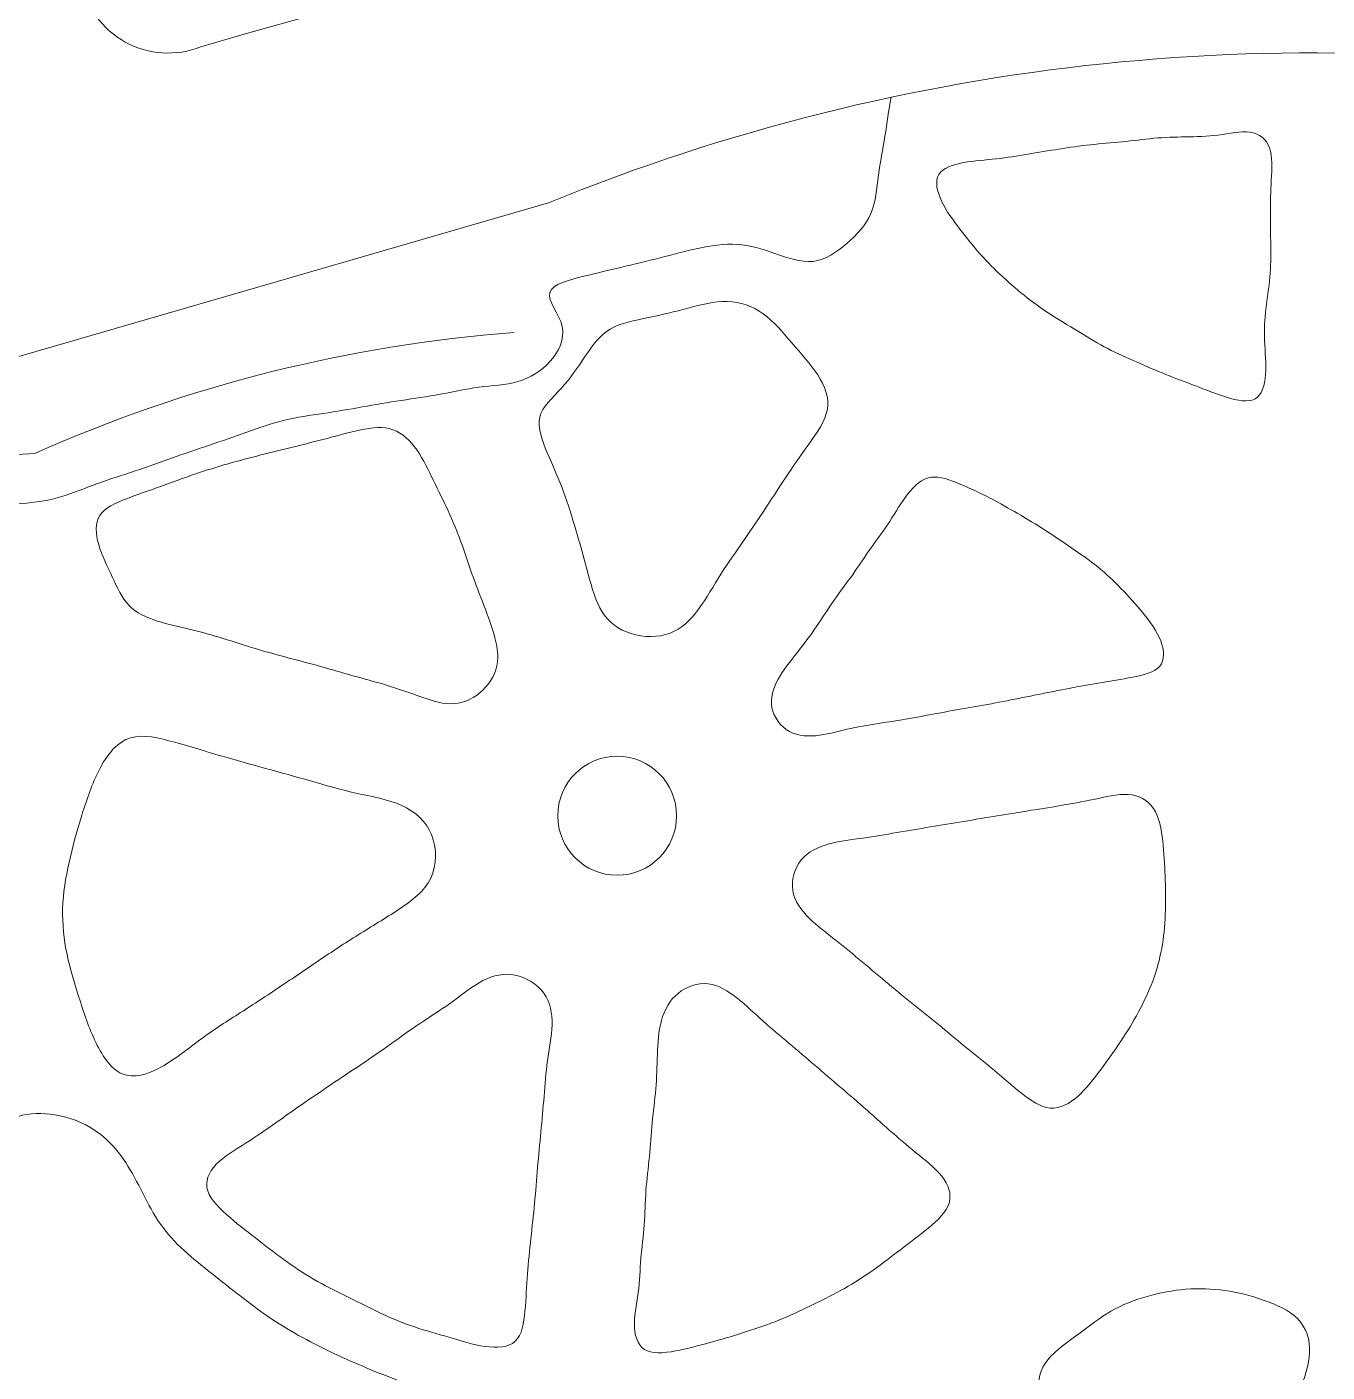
# Model space of a CAD drawing. Header units: inches. Extents: x 36 to 79.2, y 17.3 to 55.9.
# Drawn here: x 50.6 to 58.21, y 24.1 to 31.97 of the extents above; entities that cross this region are included whole.
import ezdxf

# ---------------------------------------------------------------- set-up
doc = ezdxf.new("R2010")
doc.units = ezdxf.units.IN
for name, color, linetype, lineweight in [('01_ORIGINAL_CAD', 7, 'CONTINUOUS', 20), ('10_EXTENSION_MASSES', 7, 'CONTINUOUS', 15), ('11_NODAL_COURTS', 7, 'CONTINUOUS', 15), ('15_NEIGHBOURHOOD_CIRCULATION', 7, 'CONTINUOUS', 13)]:
    doc.layers.add(name, color=color, linetype=linetype, lineweight=lineweight)

msp = doc.modelspace()

# ---------------------------------------------------------------- linework, layer by layer
at = {"layer": '01_ORIGINAL_CAD'}
for points in [[(59.9983, 35.3223), (60.235, 35.0586), (61.8312, 36.8162), (61.9333, 37.4176, -0.214593), (63.5216, 35.6018, 0.212382), (64.1876, 33.5175, -0.642649), (62.1657, 32.1496, 0.132984), (51.6147, 31.858, -0.471407), (50.9129, 32.2446)], [(53.6498, 30.945, -0.14301), (60.2429, 31.6303, -0.286424), (65.3601, 28.4306), (66.4807, 23.8898, -0.272091), (64.8996, 18.9541), (63.6613, 17.5325)], [(53.6498, 30.945), (50.3999, 30.0042), (48.0949, 29.84), (45.4271, 29.473), (42.376, 26.5966), (41.758, 26.5966, -0.10797), (36.2477, 22.9537)]]:
    msp.add_lwpolyline(points, format="xyb", dxfattribs=at)
msp.add_lwpolyline([(46.027, 28.7592), (46.027, 29.2297), (50.6426, 29.4787)], dxfattribs=at)
msp.add_arc((54.0727, 21.7873), 8.4216, 94.2501, 114.03521, dxfattribs=at)
at = {"layer": '10_EXTENSION_MASSES'}
for points, knots in [([(55.9512, 30.9547), (55.9243, 31.0118), (55.9114, 31.0713), (55.9346, 31.1106), (55.9577, 31.1499), (56.0169, 31.1691), (56.0796, 31.1805), (56.1424, 31.192), (56.2086, 31.1957), (56.2717, 31.2026), (56.3347, 31.2095), (56.3946, 31.2195), (56.4551, 31.2296), (56.5157, 31.2398), (56.5768, 31.2501), (56.6381, 31.2598), (56.6993, 31.2696), (56.7606, 31.2787), (56.8224, 31.2852), (56.8841, 31.2917), (56.9463, 31.2956), (57.0082, 31.302), (57.07, 31.3084), (57.1315, 31.3173), (57.1933, 31.3227), (57.2551, 31.3282), (57.3171, 31.3301), (57.3795, 31.3313), (57.4419, 31.3325), (57.5045, 31.333), (57.5698, 31.3414), (57.6351, 31.3498), (57.703, 31.3662), (57.7575, 31.3583), (57.8119, 31.3505), (57.8529, 31.3184), (57.8709, 31.2671), (57.889, 31.2159), (57.8841, 31.1454), (57.8808, 31.0787), (57.8775, 31.012), (57.8758, 30.949), (57.8757, 30.8863), (57.8756, 30.8235), (57.8771, 30.7611), (57.8779, 30.6982), (57.8786, 30.6353), (57.8786, 30.5721), (57.873, 30.5099), (57.8674, 30.4478), (57.8563, 30.3867), (57.8494, 30.3255), (57.8424, 30.2643), (57.8396, 30.203), (57.842, 30.1379), (57.8444, 30.0727), (57.8519, 30.0038), (57.8474, 29.9407), (57.8428, 29.8776), (57.8261, 29.8205), (57.7859, 29.7983), (57.7458, 29.7762), (57.6822, 29.789), (57.6196, 29.8079), (57.557, 29.8268), (57.4955, 29.8517), (57.4364, 29.8744), (57.3773, 29.8972), (57.3206, 29.9179), (57.2638, 29.941), (57.207, 29.964), (57.15, 29.9893), (57.0929, 30.0143), (57.0357, 30.0393), (56.9784, 30.064), (56.9234, 30.0927), (56.8684, 30.1214), (56.8157, 30.1542), (56.7627, 30.1863), (56.7096, 30.2183), (56.6563, 30.2496), (56.6041, 30.2829), (56.552, 30.3162), (56.5011, 30.3514), (56.4519, 30.3896), (56.4028, 30.4278), (56.3554, 30.469), (56.3093, 30.5119), (56.2633, 30.5548), (56.2185, 30.5993), (56.1771, 30.6456), (56.1357, 30.692), (56.0976, 30.7401), (56.0582, 30.7915), (56.0188, 30.8429), (55.978, 30.8976), (55.9512, 30.9547)], [0, 0, 0, 0, 0.03125, 0.03125, 0.03125, 0.0625, 0.0625, 0.0625, 0.09375, 0.09375, 0.09375, 0.125, 0.125, 0.125, 0.15625, 0.15625, 0.15625, 0.1875, 0.1875, 0.1875, 0.21875, 0.21875, 0.21875, 0.25, 0.25, 0.25, 0.28125, 0.28125, 0.28125, 0.3125, 0.3125, 0.3125, 0.34375, 0.34375, 0.34375, 0.375, 0.375, 0.375, 0.40625, 0.40625, 0.40625, 0.4375, 0.4375, 0.4375, 0.46875, 0.46875, 0.46875, 0.5, 0.5, 0.5, 0.53125, 0.53125, 0.53125, 0.5625, 0.5625, 0.5625, 0.59375, 0.59375, 0.59375, 0.625, 0.625, 0.625, 0.65625, 0.65625, 0.65625, 0.6875, 0.6875, 0.6875, 0.71875, 0.71875, 0.71875, 0.75, 0.75, 0.75, 0.78125, 0.78125, 0.78125, 0.8125, 0.8125, 0.8125, 0.84375, 0.84375, 0.84375, 0.875, 0.875, 0.875, 0.90625, 0.90625, 0.90625, 0.9375, 0.9375, 0.9375, 0.96875, 0.96875, 0.96875, 1, 1, 1, 1]), ([(53.5985, 29.6907), (53.6133, 29.7529), (53.6726, 29.8019), (53.7248, 29.8598), (53.777, 29.9177), (53.8222, 29.9846), (53.8654, 30.0478), (53.9085, 30.1109), (53.9497, 30.1704), (54.0116, 30.207), (54.0735, 30.2436), (54.156, 30.2574), (54.235, 30.2737), (54.314, 30.2899), (54.3895, 30.3087), (54.4662, 30.3288), (54.5429, 30.3489), (54.6208, 30.3703), (54.6964, 30.3683), (54.772, 30.3664), (54.8452, 30.3409), (54.9072, 30.2964), (54.9692, 30.2518), (55.0201, 30.1881), (55.0739, 30.126), (55.1277, 30.0638), (55.1844, 30.0032), (55.226, 29.9388), (55.2675, 29.8743), (55.2939, 29.806), (55.2823, 29.7377), (55.2708, 29.6693), (55.2213, 29.6008), (55.1738, 29.5339), (55.1262, 29.4669), (55.0806, 29.4015), (55.0368, 29.3359), (54.9929, 29.2703), (54.9508, 29.2045), (54.9076, 29.1391), (54.8644, 29.0737), (54.82, 29.0086), (54.7753, 28.944), (54.7306, 28.8795), (54.6856, 28.8155), (54.6428, 28.7469), (54.6, 28.6784), (54.5594, 28.6052), (54.5112, 28.5452), (54.463, 28.4852), (54.4072, 28.4383), (54.3354, 28.4187), (54.2635, 28.399), (54.1758, 28.4067), (54.1064, 28.4343), (54.0371, 28.462), (53.9861, 28.5097), (53.9509, 28.575), (53.9157, 28.6404), (53.8961, 28.7233), (53.8751, 28.8025), (53.8541, 28.8817), (53.8316, 28.9571), (53.8096, 29.0319), (53.7875, 29.1067), (53.7659, 29.181), (53.7381, 29.2552), (53.7104, 29.3293), (53.6765, 29.4033), (53.6449, 29.4781), (53.6132, 29.5529), (53.5836, 29.6284), (53.5985, 29.6907)], [0, 0, 0, 0, 0.041667, 0.041667, 0.041667, 0.083333, 0.083333, 0.083333, 0.125, 0.125, 0.125, 0.166667, 0.166667, 0.166667, 0.208333, 0.208333, 0.208333, 0.25, 0.25, 0.25, 0.291667, 0.291667, 0.291667, 0.333333, 0.333333, 0.333333, 0.375, 0.375, 0.375, 0.416667, 0.416667, 0.416667, 0.458333, 0.458333, 0.458333, 0.5, 0.5, 0.5, 0.541667, 0.541667, 0.541667, 0.583333, 0.583333, 0.583333, 0.625, 0.625, 0.625, 0.666667, 0.666667, 0.666667, 0.708333, 0.708333, 0.708333, 0.75, 0.75, 0.75, 0.791667, 0.791667, 0.791667, 0.833333, 0.833333, 0.833333, 0.875, 0.875, 0.875, 0.916667, 0.916667, 0.916667, 0.958333, 0.958333, 0.958333, 1, 1, 1, 1]), ([(51.017, 28.9454), (50.9988, 29.0084), (50.9944, 29.0702), (51.0236, 29.1154), (51.0529, 29.1606), (51.1158, 29.1892), (51.1801, 29.2143), (51.2443, 29.2394), (51.3099, 29.261), (51.3733, 29.2835), (51.4367, 29.3059), (51.498, 29.3292), (51.5604, 29.3509), (51.6228, 29.3727), (51.6862, 29.3928), (51.7501, 29.4115), (51.814, 29.4302), (51.8783, 29.4474), (51.9427, 29.4639), (52.0072, 29.4805), (52.0718, 29.4964), (52.1362, 29.5122), (52.2005, 29.528), (52.2646, 29.5439), (52.3293, 29.5607), (52.394, 29.5776), (52.4593, 29.5956), (52.5257, 29.6108), (52.5922, 29.626), (52.6597, 29.6384), (52.7182, 29.6244), (52.7767, 29.6104), (52.8261, 29.5699), (52.8659, 29.5181), (52.9058, 29.4663), (52.9359, 29.4032), (52.9656, 29.3426), (52.9953, 29.2821), (53.0245, 29.224), (53.0521, 29.1651), (53.0798, 29.1061), (53.1059, 29.0462), (53.1289, 28.9846), (53.1519, 28.9231), (53.1718, 28.8599), (53.1936, 28.798), (53.2154, 28.7361), (53.2391, 28.6754), (53.2629, 28.6135), (53.2868, 28.5516), (53.3109, 28.4884), (53.3294, 28.4249), (53.3479, 28.3613), (53.3608, 28.2974), (53.3479, 28.2365), (53.335, 28.1755), (53.2963, 28.1175), (53.247, 28.0771), (53.1978, 28.0367), (53.138, 28.0138), (53.0758, 28.0143), (53.0137, 28.0148), (52.9492, 28.0387), (52.8854, 28.0614), (52.8217, 28.0842), (52.7587, 28.1058), (52.6955, 28.1249), (52.6323, 28.144), (52.5687, 28.1606), (52.5053, 28.1783), (52.442, 28.196), (52.3787, 28.2148), (52.3153, 28.2326), (52.2519, 28.2504), (52.1884, 28.2671), (52.1249, 28.2839), (52.0613, 28.3008), (51.9978, 28.3178), (51.9346, 28.3369), (51.8714, 28.3559), (51.8085, 28.377), (51.7456, 28.3965), (51.6826, 28.4159), (51.6197, 28.4338), (51.5548, 28.4494), (51.49, 28.4649), (51.4232, 28.478), (51.36, 28.4984), (51.2968, 28.5187), (51.2373, 28.5463), (51.1944, 28.5901), (51.1515, 28.6339), (51.1252, 28.694), (51.0962, 28.7561), (51.0671, 28.8182), (51.0352, 28.8824), (51.017, 28.9454)], [0, 0, 0, 0, 0.03125, 0.03125, 0.03125, 0.0625, 0.0625, 0.0625, 0.09375, 0.09375, 0.09375, 0.125, 0.125, 0.125, 0.15625, 0.15625, 0.15625, 0.1875, 0.1875, 0.1875, 0.21875, 0.21875, 0.21875, 0.25, 0.25, 0.25, 0.28125, 0.28125, 0.28125, 0.3125, 0.3125, 0.3125, 0.34375, 0.34375, 0.34375, 0.375, 0.375, 0.375, 0.40625, 0.40625, 0.40625, 0.4375, 0.4375, 0.4375, 0.46875, 0.46875, 0.46875, 0.5, 0.5, 0.5, 0.53125, 0.53125, 0.53125, 0.5625, 0.5625, 0.5625, 0.59375, 0.59375, 0.59375, 0.625, 0.625, 0.625, 0.65625, 0.65625, 0.65625, 0.6875, 0.6875, 0.6875, 0.71875, 0.71875, 0.71875, 0.75, 0.75, 0.75, 0.78125, 0.78125, 0.78125, 0.8125, 0.8125, 0.8125, 0.84375, 0.84375, 0.84375, 0.875, 0.875, 0.875, 0.90625, 0.90625, 0.90625, 0.9375, 0.9375, 0.9375, 0.96875, 0.96875, 0.96875, 1, 1, 1, 1]), ([(55.0608, 27.8521), (55.0096, 27.8805), (54.9692, 27.9354), (54.9578, 27.9913), (54.9464, 28.0472), (54.964, 28.1041), (54.9939, 28.158), (55.0238, 28.2118), (55.0658, 28.2627), (55.1054, 28.313), (55.145, 28.3634), (55.1821, 28.4131), (55.2174, 28.4646), (55.2526, 28.5161), (55.286, 28.5693), (55.3219, 28.6208), (55.3577, 28.6722), (55.3962, 28.7218), (55.4325, 28.7729), (55.4689, 28.8239), (55.5033, 28.8765), (55.539, 28.9274), (55.5748, 28.9784), (55.612, 29.0278), (55.6472, 29.0815), (55.6823, 29.1353), (55.7154, 29.1934), (55.7539, 29.2424), (55.7925, 29.2914), (55.8365, 29.3314), (55.8885, 29.3395), (55.9406, 29.3476), (56.0007, 29.3239), (56.0601, 29.2987), (56.1196, 29.2734), (56.1784, 29.2466), (56.2346, 29.2177), (56.2908, 29.1888), (56.3444, 29.1578), (56.398, 29.1266), (56.4515, 29.0954), (56.505, 29.0639), (56.5574, 29.0301), (56.6099, 28.9963), (56.6612, 28.9603), (56.713, 28.9247), (56.7648, 28.8892), (56.8171, 28.8542), (56.8658, 28.815), (56.9145, 28.7757), (56.9598, 28.7322), (57.003, 28.6876), (57.0463, 28.643), (57.0877, 28.5973), (57.129, 28.5464), (57.1704, 28.4955), (57.2117, 28.4394), (57.2337, 28.3831), (57.2557, 28.3267), (57.2584, 28.2701), (57.2276, 28.2341), (57.1969, 28.1981), (57.1327, 28.1826), (57.0689, 28.1698), (57.005, 28.157), (56.9416, 28.147), (56.8799, 28.1367), (56.8182, 28.1264), (56.7583, 28.1158), (56.6979, 28.1045), (56.6376, 28.0931), (56.5768, 28.0809), (56.5161, 28.0686), (56.4554, 28.0564), (56.3948, 28.044), (56.334, 28.0322), (56.2733, 28.0204), (56.2124, 28.0091), (56.1515, 27.9983), (56.0906, 27.9875), (56.0297, 27.9773), (55.9688, 27.9661), (55.9079, 27.955), (55.8472, 27.943), (55.7862, 27.9322), (55.7252, 27.9214), (55.6641, 27.9117), (55.6031, 27.9023), (55.5422, 27.8929), (55.4815, 27.8838), (55.4203, 27.8701), (55.3591, 27.8564), (55.2974, 27.8383), (55.2356, 27.8301), (55.1738, 27.8219), (55.1119, 27.8238), (55.0608, 27.8521)], [0, 0, 0, 0, 0.03125, 0.03125, 0.03125, 0.0625, 0.0625, 0.0625, 0.09375, 0.09375, 0.09375, 0.125, 0.125, 0.125, 0.15625, 0.15625, 0.15625, 0.1875, 0.1875, 0.1875, 0.21875, 0.21875, 0.21875, 0.25, 0.25, 0.25, 0.28125, 0.28125, 0.28125, 0.3125, 0.3125, 0.3125, 0.34375, 0.34375, 0.34375, 0.375, 0.375, 0.375, 0.40625, 0.40625, 0.40625, 0.4375, 0.4375, 0.4375, 0.46875, 0.46875, 0.46875, 0.5, 0.5, 0.5, 0.53125, 0.53125, 0.53125, 0.5625, 0.5625, 0.5625, 0.59375, 0.59375, 0.59375, 0.625, 0.625, 0.625, 0.65625, 0.65625, 0.65625, 0.6875, 0.6875, 0.6875, 0.71875, 0.71875, 0.71875, 0.75, 0.75, 0.75, 0.78125, 0.78125, 0.78125, 0.8125, 0.8125, 0.8125, 0.84375, 0.84375, 0.84375, 0.875, 0.875, 0.875, 0.90625, 0.90625, 0.90625, 0.9375, 0.9375, 0.9375, 0.96875, 0.96875, 0.96875, 1, 1, 1, 1]), ([(50.8251, 26.5797), (50.8086, 26.6686), (50.802, 26.7596), (50.8074, 26.8502), (50.8129, 26.9408), (50.8303, 27.031), (50.8512, 27.1192), (50.8721, 27.2074), (50.8964, 27.2937), (50.9247, 27.383), (50.9529, 27.4723), (50.985, 27.5647), (51.0289, 27.6449), (51.0729, 27.7251), (51.1286, 27.793), (51.2032, 27.8153), (51.2778, 27.8375), (51.3712, 27.8141), (51.4622, 27.7888), (51.5533, 27.7635), (51.6419, 27.7362), (51.73, 27.7105), (51.818, 27.6847), (51.9055, 27.6605), (51.9933, 27.6363), (52.0811, 27.6121), (52.1692, 27.588), (52.2567, 27.563), (52.3442, 27.5381), (52.431, 27.5125), (52.5226, 27.4918), (52.6143, 27.4711), (52.7107, 27.4554), (52.7905, 27.4193), (52.8703, 27.3832), (52.9335, 27.3268), (52.9653, 27.2488), (52.9972, 27.1708), (52.9976, 27.0713), (52.9609, 26.9942), (52.9241, 26.917), (52.8502, 26.8622), (52.7728, 26.8108), (52.6955, 26.7595), (52.6147, 26.7115), (52.5363, 26.6625), (52.4578, 26.6134), (52.3816, 26.5633), (52.3055, 26.5121), (52.2295, 26.4609), (52.1537, 26.4087), (52.0773, 26.3577), (52.001, 26.3066), (51.924, 26.2566), (51.8475, 26.2074), (51.7709, 26.1582), (51.6947, 26.1099), (51.6181, 26.0539), (51.5415, 25.998), (51.4646, 25.9344), (51.3845, 25.8899), (51.3045, 25.8455), (51.2214, 25.8201), (51.1537, 25.849), (51.086, 25.8779), (51.0338, 25.961), (50.9931, 26.048), (50.9525, 26.1351), (50.9234, 26.2261), (50.8957, 26.315), (50.868, 26.404), (50.8416, 26.4908), (50.8251, 26.5797)], [0, 0, 0, 0, 0.041667, 0.041667, 0.041667, 0.083333, 0.083333, 0.083333, 0.125, 0.125, 0.125, 0.166667, 0.166667, 0.166667, 0.208333, 0.208333, 0.208333, 0.25, 0.25, 0.25, 0.291667, 0.291667, 0.291667, 0.333333, 0.333333, 0.333333, 0.375, 0.375, 0.375, 0.416667, 0.416667, 0.416667, 0.458333, 0.458333, 0.458333, 0.5, 0.5, 0.5, 0.541667, 0.541667, 0.541667, 0.583333, 0.583333, 0.583333, 0.625, 0.625, 0.625, 0.666667, 0.666667, 0.666667, 0.708333, 0.708333, 0.708333, 0.75, 0.75, 0.75, 0.791667, 0.791667, 0.791667, 0.833333, 0.833333, 0.833333, 0.875, 0.875, 0.875, 0.916667, 0.916667, 0.916667, 0.958333, 0.958333, 0.958333, 1, 1, 1, 1]), ([(55.0796, 26.9216), (55.0701, 26.9828), (55.0902, 27.0524), (55.1299, 27.101), (55.1697, 27.1496), (55.2291, 27.1773), (55.2929, 27.1947), (55.3567, 27.2122), (55.4249, 27.2194), (55.4915, 27.2288), (55.5581, 27.2381), (55.623, 27.2495), (55.6881, 27.2607), (55.7533, 27.2719), (55.8186, 27.2827), (55.8841, 27.2936), (55.9495, 27.3044), (56.015, 27.3151), (56.0805, 27.3259), (56.1459, 27.3368), (56.2113, 27.3476), (56.2768, 27.3585), (56.3423, 27.3694), (56.4079, 27.3804), (56.4732, 27.3908), (56.5386, 27.4012), (56.6037, 27.4111), (56.6688, 27.4223), (56.7339, 27.4335), (56.7989, 27.4459), (56.8671, 27.4602), (56.9352, 27.4746), (57.0064, 27.4908), (57.066, 27.4811), (57.1257, 27.4714), (57.1737, 27.4357), (57.2026, 27.3815), (57.2315, 27.3274), (57.2413, 27.2548), (57.2481, 27.1854), (57.2548, 27.1159), (57.2586, 27.0496), (57.2606, 26.9827), (57.2627, 26.9158), (57.2631, 26.8483), (57.2602, 26.7813), (57.2572, 26.7143), (57.251, 26.6477), (57.2393, 26.5826), (57.2275, 26.5174), (57.2103, 26.4538), (57.1871, 26.3919), (57.164, 26.3299), (57.135, 26.2698), (57.1033, 26.2112), (57.0717, 26.1527), (57.0374, 26.0957), (57.001, 26.0407), (56.9645, 25.9856), (56.9259, 25.9324), (56.8846, 25.8769), (56.8434, 25.8213), (56.7996, 25.7634), (56.7497, 25.7191), (56.6999, 25.6748), (56.6441, 25.6441), (56.5873, 25.6486), (56.5305, 25.6532), (56.4727, 25.693), (56.4184, 25.736), (56.364, 25.7789), (56.313, 25.8249), (56.2615, 25.8682), (56.2099, 25.9114), (56.1578, 25.9518), (56.1063, 25.9937), (56.0547, 26.0355), (56.0037, 26.0789), (55.952, 26.1213), (55.9004, 26.1636), (55.848, 26.2051), (55.7961, 26.247), (55.7442, 26.2889), (55.6926, 26.3313), (55.6413, 26.374), (55.59, 26.4167), (55.5389, 26.4598), (55.488, 26.5025), (55.4372, 26.5453), (55.3865, 26.5879), (55.3331, 26.6298), (55.2797, 26.6718), (55.2236, 26.7131), (55.176, 26.7603), (55.1283, 26.8074), (55.0892, 26.8604), (55.0796, 26.9216)], [0, 0, 0, 0, 0.03125, 0.03125, 0.03125, 0.0625, 0.0625, 0.0625, 0.09375, 0.09375, 0.09375, 0.125, 0.125, 0.125, 0.15625, 0.15625, 0.15625, 0.1875, 0.1875, 0.1875, 0.21875, 0.21875, 0.21875, 0.25, 0.25, 0.25, 0.28125, 0.28125, 0.28125, 0.3125, 0.3125, 0.3125, 0.34375, 0.34375, 0.34375, 0.375, 0.375, 0.375, 0.40625, 0.40625, 0.40625, 0.4375, 0.4375, 0.4375, 0.46875, 0.46875, 0.46875, 0.5, 0.5, 0.5, 0.53125, 0.53125, 0.53125, 0.5625, 0.5625, 0.5625, 0.59375, 0.59375, 0.59375, 0.625, 0.625, 0.625, 0.65625, 0.65625, 0.65625, 0.6875, 0.6875, 0.6875, 0.71875, 0.71875, 0.71875, 0.75, 0.75, 0.75, 0.78125, 0.78125, 0.78125, 0.8125, 0.8125, 0.8125, 0.84375, 0.84375, 0.84375, 0.875, 0.875, 0.875, 0.90625, 0.90625, 0.90625, 0.9375, 0.9375, 0.9375, 0.96875, 0.96875, 0.96875, 1, 1, 1, 1]), ([(51.655, 25.1641), (51.6377, 25.2182), (51.66, 25.2727), (51.7051, 25.3196), (51.7503, 25.3664), (51.8181, 25.4056), (51.8803, 25.445), (51.9424, 25.4843), (51.9989, 25.5238), (52.0555, 25.5636), (52.112, 25.6033), (52.1686, 25.6433), (52.226, 25.6831), (52.2835, 25.7229), (52.3418, 25.7626), (52.4001, 25.8017), (52.4585, 25.8407), (52.5167, 25.8791), (52.5744, 25.9182), (52.632, 25.9573), (52.6889, 25.9972), (52.7458, 26.0374), (52.8027, 26.0777), (52.8595, 26.1182), (52.9173, 26.1569), (52.9751, 26.1956), (53.0339, 26.2325), (53.0917, 26.2745), (53.1495, 26.3165), (53.2063, 26.3636), (53.2665, 26.3944), (53.3267, 26.4252), (53.3903, 26.4397), (53.4547, 26.4268), (53.519, 26.4138), (53.5841, 26.3734), (53.6225, 26.3208), (53.6609, 26.2683), (53.6725, 26.2035), (53.6708, 26.1354), (53.669, 26.0673), (53.6539, 25.9959), (53.6439, 25.9255), (53.634, 25.8552), (53.6292, 25.7861), (53.6238, 25.7168), (53.6183, 25.6475), (53.6121, 25.5782), (53.6055, 25.5088), (53.599, 25.4395), (53.5921, 25.3703), (53.586, 25.3008), (53.58, 25.2314), (53.5747, 25.1618), (53.5683, 25.0925), (53.5619, 25.0231), (53.5544, 24.954), (53.547, 24.8854), (53.5395, 24.8168), (53.532, 24.7486), (53.5268, 24.678), (53.5216, 24.6073), (53.5187, 24.5341), (53.5121, 24.4626), (53.5055, 24.391), (53.4953, 24.3211), (53.4558, 24.2844), (53.4163, 24.2477), (53.3475, 24.2444), (53.2775, 24.2542), (53.2074, 24.2641), (53.1361, 24.2873), (53.0673, 24.3077), (52.9985, 24.3282), (52.9323, 24.346), (52.8671, 24.368), (52.8018, 24.39), (52.7376, 24.4163), (52.6743, 24.4457), (52.611, 24.4751), (52.5487, 24.5076), (52.4858, 24.5389), (52.4228, 24.5702), (52.3592, 24.6002), (52.298, 24.6344), (52.2368, 24.6686), (52.1781, 24.7069), (52.1214, 24.7473), (52.0648, 24.7877), (52.0103, 24.8301), (51.9548, 24.873), (51.8993, 24.9159), (51.8427, 24.9593), (51.786, 25.0078), (51.7292, 25.0563), (51.6722, 25.11), (51.655, 25.1641)], [0, 0, 0, 0, 0.03125, 0.03125, 0.03125, 0.0625, 0.0625, 0.0625, 0.09375, 0.09375, 0.09375, 0.125, 0.125, 0.125, 0.15625, 0.15625, 0.15625, 0.1875, 0.1875, 0.1875, 0.21875, 0.21875, 0.21875, 0.25, 0.25, 0.25, 0.28125, 0.28125, 0.28125, 0.3125, 0.3125, 0.3125, 0.34375, 0.34375, 0.34375, 0.375, 0.375, 0.375, 0.40625, 0.40625, 0.40625, 0.4375, 0.4375, 0.4375, 0.46875, 0.46875, 0.46875, 0.5, 0.5, 0.5, 0.53125, 0.53125, 0.53125, 0.5625, 0.5625, 0.5625, 0.59375, 0.59375, 0.59375, 0.625, 0.625, 0.625, 0.65625, 0.65625, 0.65625, 0.6875, 0.6875, 0.6875, 0.71875, 0.71875, 0.71875, 0.75, 0.75, 0.75, 0.78125, 0.78125, 0.78125, 0.8125, 0.8125, 0.8125, 0.84375, 0.84375, 0.84375, 0.875, 0.875, 0.875, 0.90625, 0.90625, 0.90625, 0.9375, 0.9375, 0.9375, 0.96875, 0.96875, 0.96875, 1, 1, 1, 1]), ([(54.2288, 24.2277), (54.1806, 24.2481), (54.157, 24.3002), (54.1533, 24.3627), (54.1496, 24.4252), (54.1659, 24.498), (54.1748, 24.5674), (54.1838, 24.6368), (54.1854, 24.7028), (54.1908, 24.7685), (54.1961, 24.8342), (54.2052, 24.8996), (54.2101, 24.966), (54.215, 25.0323), (54.2157, 25.0997), (54.2206, 25.1661), (54.2254, 25.2326), (54.2342, 25.2981), (54.2405, 25.3642), (54.2467, 25.4304), (54.2503, 25.4971), (54.2568, 25.5631), (54.2632, 25.6292), (54.2726, 25.6947), (54.2781, 25.7608), (54.2835, 25.8269), (54.285, 25.8937), (54.2874, 25.9614), (54.2898, 26.0291), (54.2932, 26.0977), (54.3106, 26.1605), (54.3279, 26.2233), (54.3593, 26.2802), (54.4083, 26.3199), (54.4574, 26.3596), (54.5241, 26.3822), (54.5852, 26.3757), (54.6462, 26.3691), (54.7016, 26.3336), (54.7541, 26.2919), (54.8066, 26.2502), (54.8561, 26.2024), (54.9064, 26.1573), (54.9566, 26.1123), (55.0076, 26.0699), (55.0585, 26.0271), (55.1094, 25.9843), (55.1602, 25.9411), (55.2109, 25.8976), (55.2615, 25.8541), (55.312, 25.8104), (55.3628, 25.767), (55.4136, 25.7235), (55.4647, 25.6804), (55.5148, 25.6363), (55.5648, 25.5923), (55.6137, 25.5473), (55.6637, 25.5036), (55.7136, 25.46), (55.7645, 25.4177), (55.819, 25.3731), (55.8735, 25.3285), (55.9315, 25.2815), (55.9659, 25.2307), (56.0003, 25.1799), (56.011, 25.1252), (55.9878, 25.0738), (55.9647, 25.0224), (55.9077, 24.9744), (55.8524, 24.9301), (55.797, 24.8858), (55.7431, 24.8454), (55.6902, 24.805), (55.6372, 24.7646), (55.5851, 24.7242), (55.5304, 24.6865), (55.4757, 24.6488), (55.4185, 24.6139), (55.3598, 24.5815), (55.301, 24.5491), (55.2408, 24.5193), (55.1805, 24.4903), (55.1202, 24.4612), (55.0599, 24.4328), (54.998, 24.4078), (54.9361, 24.3827), (54.8728, 24.361), (54.8095, 24.3407), (54.7462, 24.3204), (54.6829, 24.3015), (54.6185, 24.2833), (54.5541, 24.2651), (54.4885, 24.2476), (54.4193, 24.2332), (54.3501, 24.2187), (54.2771, 24.2074), (54.2288, 24.2277)], [0, 0, 0, 0, 0.03125, 0.03125, 0.03125, 0.0625, 0.0625, 0.0625, 0.09375, 0.09375, 0.09375, 0.125, 0.125, 0.125, 0.15625, 0.15625, 0.15625, 0.1875, 0.1875, 0.1875, 0.21875, 0.21875, 0.21875, 0.25, 0.25, 0.25, 0.28125, 0.28125, 0.28125, 0.3125, 0.3125, 0.3125, 0.34375, 0.34375, 0.34375, 0.375, 0.375, 0.375, 0.40625, 0.40625, 0.40625, 0.4375, 0.4375, 0.4375, 0.46875, 0.46875, 0.46875, 0.5, 0.5, 0.5, 0.53125, 0.53125, 0.53125, 0.5625, 0.5625, 0.5625, 0.59375, 0.59375, 0.59375, 0.625, 0.625, 0.625, 0.65625, 0.65625, 0.65625, 0.6875, 0.6875, 0.6875, 0.71875, 0.71875, 0.71875, 0.75, 0.75, 0.75, 0.78125, 0.78125, 0.78125, 0.8125, 0.8125, 0.8125, 0.84375, 0.84375, 0.84375, 0.875, 0.875, 0.875, 0.90625, 0.90625, 0.90625, 0.9375, 0.9375, 0.9375, 0.96875, 0.96875, 0.96875, 1, 1, 1, 1]), ([(56.532, 23.9969), (56.5063, 24.0545), (56.527, 24.119), (56.5728, 24.1756), (56.6187, 24.2322), (56.6898, 24.2809), (56.7542, 24.3285), (56.8187, 24.3761), (56.8765, 24.4226), (56.9419, 24.4601), (57.0073, 24.4976), (57.0803, 24.526), (57.1545, 24.5472), (57.2287, 24.5684), (57.3041, 24.5825), (57.3804, 24.5884), (57.4568, 24.5943), (57.5341, 24.5921), (57.6096, 24.5814), (57.6852, 24.5707), (57.7589, 24.5516), (57.8342, 24.5255), (57.9095, 24.4994), (57.9863, 24.4663), (58.036, 24.4147), (58.0857, 24.3631), (58.1083, 24.293), (58.1053, 24.2194), (58.1022, 24.1458), (58.0736, 24.0687), (58.0507, 23.9944), (58.0277, 23.92), (58.0104, 23.8483), (58.0002, 23.773), (57.99, 23.6977), (57.9869, 23.6187), (57.9827, 23.5387), (57.9784, 23.4587), (57.9731, 23.3778), (57.9315, 23.3409), (57.89, 23.3041), (57.8123, 23.3115), (57.7351, 23.3306), (57.658, 23.3498), (57.5814, 23.3808), (57.5085, 23.4092), (57.4356, 23.4376), (57.3663, 23.4633), (57.2971, 23.4946), (57.2279, 23.5258), (57.1589, 23.5626), (57.0914, 23.5995), (57.024, 23.6364), (56.9583, 23.6735), (56.8936, 23.7132), (56.8289, 23.753), (56.7654, 23.7955), (56.6975, 23.8421), (56.6297, 23.8886), (56.5577, 23.9393), (56.532, 23.9969)], [0, 0, 0, 0, 0.05, 0.05, 0.05, 0.1, 0.1, 0.1, 0.15, 0.15, 0.15, 0.2, 0.2, 0.2, 0.25, 0.25, 0.25, 0.3, 0.3, 0.3, 0.35, 0.35, 0.35, 0.4, 0.4, 0.4, 0.45, 0.45, 0.45, 0.5, 0.5, 0.5, 0.55, 0.55, 0.55, 0.6, 0.6, 0.6, 0.65, 0.65, 0.65, 0.7, 0.7, 0.7, 0.75, 0.75, 0.75, 0.8, 0.8, 0.8, 0.85, 0.85, 0.85, 0.9, 0.9, 0.9, 0.95, 0.95, 0.95, 1, 1, 1, 1])]:
    msp.add_open_spline(points, degree=3, knots=knots, dxfattribs=at)
at = {"layer": '11_NODAL_COURTS'}
msp.add_circle((54.0518, 27.3591), 0.3479, dxfattribs=at)
at = {"layer": '15_NEIGHBOURHOOD_CIRCULATION'}
for points, knots in [([(41.4512, 26.29), (41.5252, 26.2704), (41.602, 26.2575), (41.6766, 26.239), (41.7512, 26.2205), (41.8236, 26.1963), (41.8945, 26.1658), (41.9654, 26.1352), (42.0348, 26.0983), (42.1089, 26.0802), (42.183, 26.0621), (42.2619, 26.063), (42.3329, 26.0868), (42.4039, 26.1106), (42.467, 26.1575), (42.5268, 26.2067), (42.5866, 26.256), (42.6431, 26.3078), (42.7135, 26.3462), (42.7839, 26.3846), (42.8681, 26.4096), (42.8942, 26.3676), (42.9202, 26.3256), (42.8881, 26.2166), (42.8993, 26.137), (42.9105, 26.0574), (42.9651, 26.0072), (43.0297, 25.966), (43.0944, 25.9247), (43.1691, 25.8924), (43.2202, 25.8388), (43.2712, 25.7852), (43.2986, 25.7103), (43.337, 25.6425), (43.3754, 25.5747), (43.4249, 25.5142), (43.4802, 25.4617), (43.5355, 25.4092), (43.5966, 25.3648), (43.664, 25.3286), (43.7313, 25.2924), (43.8049, 25.2643), (43.8755, 25.2334), (43.9461, 25.2024), (44.0138, 25.1687), (44.0891, 25.155), (44.1645, 25.1413), (44.2476, 25.1476), (44.3142, 25.1816), (44.3808, 25.2156), (44.431, 25.2772), (44.4535, 25.3506), (44.4761, 25.4239), (44.471, 25.5091), (44.4332, 25.5692), (44.3954, 25.6292), (44.325, 25.664), (44.2519, 25.6928), (44.1789, 25.7215), (44.1032, 25.7442), (44.0356, 25.7788), (43.9681, 25.8135), (43.9086, 25.8601), (43.8613, 25.918), (43.8139, 25.9759), (43.7786, 26.045), (43.7327, 26.1117), (43.6867, 26.1784), (43.63, 26.2427), (43.6466, 26.2961), (43.6631, 26.3495), (43.7528, 26.3921), (43.8184, 26.4457), (43.884, 26.4992), (43.9254, 26.5636), (43.9809, 26.6093), (44.0364, 26.6549), (44.1059, 26.6818), (44.1771, 26.6713), (44.2482, 26.6607), (44.3209, 26.6127), (44.3939, 26.582), (44.4669, 26.5513), (44.5402, 26.5379), (44.6124, 26.5142), (44.6845, 26.4906), (44.7556, 26.4566), (44.829, 26.4313), (44.9024, 26.4059), (44.978, 26.3893), (45.0538, 26.3888), (45.1296, 26.3882), (45.2055, 26.4039), (45.2763, 26.4326), (45.3471, 26.4612), (45.4129, 26.5029), (45.4815, 26.5384), (45.55, 26.5738), (45.6214, 26.6031), (45.6907, 26.6364), (45.7599, 26.6697), (45.8271, 26.7071), (45.8902, 26.7508), (45.9533, 26.7945), (46.0123, 26.8444), (46.0718, 26.8933), (46.1314, 26.9422), (46.1915, 26.99), (46.2533, 27.0361), (46.3151, 27.0822), (46.3785, 27.1265), (46.4337, 27.1792), (46.4889, 27.232), (46.536, 27.293), (46.5676, 27.3628), (46.5993, 27.4325), (46.6156, 27.511), (46.606, 27.5843), (46.5964, 27.6576), (46.5609, 27.7258), (46.5102, 27.7847), (46.4595, 27.8435), (46.3936, 27.893), (46.3424, 27.9477), (46.2912, 28.0025), (46.2546, 28.0625), (46.1947, 28.1184), (46.1349, 28.1742), (46.0517, 28.2259), (46.0244, 28.2821), (45.9971, 28.3384), (46.0255, 28.3992), (46.0839, 28.4485), (46.1423, 28.4978), (46.2306, 28.5357), (46.2659, 28.6017), (46.3013, 28.6677), (46.2837, 28.7619), (46.2948, 28.8327), (46.306, 28.9035), (46.3459, 28.951), (46.4122, 28.9673), (46.4786, 28.9837), (46.5713, 28.9689), (46.6522, 28.9684), (46.733, 28.968), (46.8018, 28.9818), (46.8768, 28.9882), (46.9517, 28.9947), (47.0328, 28.9938), (47.1107, 28.9968), (47.1885, 28.9999), (47.2631, 29.0068), (47.3394, 29.0116), (47.4158, 29.0164), (47.4938, 29.0192), (47.571, 29.0231), (47.6481, 29.0269), (47.7243, 29.0319), (47.801, 29.0363), (47.8777, 29.0407), (47.9549, 29.0445), (48.0318, 29.0486), (48.1088, 29.0527), (48.1855, 29.0571), (48.2623, 29.0613), (48.3391, 29.0656), (48.416, 29.0697), (48.4929, 29.0739), (48.5698, 29.078), (48.6466, 29.0823), (48.7234, 29.0865), (48.8003, 29.0907), (48.8771, 29.095), (48.954, 29.0991), (49.0309, 29.1033), (49.1077, 29.1074), (49.1846, 29.1117), (49.2614, 29.1159), (49.3383, 29.1203), (49.4151, 29.1244), (49.492, 29.1285), (49.5689, 29.1324), (49.6457, 29.1368), (49.7226, 29.1411), (49.7993, 29.1459), (49.8762, 29.1499), (49.9531, 29.1538), (50.0302, 29.1569), (50.1069, 29.1616), (50.1837, 29.1663), (50.2601, 29.1726), (50.3372, 29.1758), (50.4142, 29.1791), (50.4919, 29.1793), (50.5684, 29.1854), (50.6448, 29.1914), (50.7202, 29.2034), (50.7937, 29.2247), (50.8672, 29.246), (50.9389, 29.2768), (51.0113, 29.3033), (51.0838, 29.3298), (51.1571, 29.352), (51.23, 29.3764), (51.3029, 29.4008), (51.3754, 29.4274), (51.4481, 29.4529), (51.5208, 29.4783), (51.5937, 29.5028), (51.6665, 29.5275), (51.7394, 29.5523), (51.8121, 29.5775), (51.8847, 29.6033), (51.9573, 29.629), (52.0298, 29.6554), (52.1043, 29.6735), (52.1788, 29.6916), (52.2554, 29.7014), (52.3317, 29.7129), (52.4079, 29.7244), (52.4838, 29.7375), (52.5595, 29.7508), (52.6352, 29.764), (52.7108, 29.7774), (52.787, 29.7892), (52.8632, 29.801), (52.9401, 29.8113), (53.0155, 29.8252), (53.091, 29.839), (53.165, 29.8565), (53.242, 29.8664), (53.319, 29.8763), (53.3991, 29.8787), (53.4713, 29.8996), (53.5434, 29.9205), (53.6076, 29.9598), (53.6584, 30.0168), (53.7091, 30.0737), (53.7464, 30.1483), (53.7298, 30.2226), (53.7131, 30.297), (53.6425, 30.3711), (53.6577, 30.4207), (53.6729, 30.4702), (53.7739, 30.4952), (53.8561, 30.5153), (53.9382, 30.5354), (54.0016, 30.5505), (54.074, 30.5677), (54.1463, 30.5849), (54.2277, 30.6042), (54.3032, 30.6235), (54.3787, 30.6428), (54.4483, 30.6621), (54.5236, 30.6781), (54.5989, 30.6942), (54.6798, 30.7069), (54.7552, 30.7022), (54.8306, 30.6974), (54.9006, 30.6751), (54.9747, 30.6495), (55.0488, 30.6238), (55.127, 30.5948), (55.1989, 30.6029), (55.2707, 30.6111), (55.3362, 30.6564), (55.3956, 30.7073), (55.4551, 30.7583), (55.5086, 30.8149), (55.5376, 30.8828), (55.5666, 30.9507), (55.5711, 31.03), (55.5812, 31.107), (55.5913, 31.1839), (55.6069, 31.2586), (55.6194, 31.3345), (55.6318, 31.4103), (55.6411, 31.4875), (55.6552, 31.5627)], [0, 0, 0, 0, 0.010753, 0.010753, 0.010753, 0.021505, 0.021505, 0.021505, 0.032258, 0.032258, 0.032258, 0.043011, 0.043011, 0.043011, 0.053763, 0.053763, 0.053763, 0.064516, 0.064516, 0.064516, 0.075269, 0.075269, 0.075269, 0.086022, 0.086022, 0.086022, 0.096774, 0.096774, 0.096774, 0.107527, 0.107527, 0.107527, 0.11828, 0.11828, 0.11828, 0.129032, 0.129032, 0.129032, 0.139785, 0.139785, 0.139785, 0.150538, 0.150538, 0.150538, 0.16129, 0.16129, 0.16129, 0.172043, 0.172043, 0.172043, 0.182796, 0.182796, 0.182796, 0.193548, 0.193548, 0.193548, 0.204301, 0.204301, 0.204301, 0.215054, 0.215054, 0.215054, 0.225806, 0.225806, 0.225806, 0.236559, 0.236559, 0.236559, 0.247312, 0.247312, 0.247312, 0.258065, 0.258065, 0.258065, 0.268817, 0.268817, 0.268817, 0.27957, 0.27957, 0.27957, 0.290323, 0.290323, 0.290323, 0.301075, 0.301075, 0.301075, 0.311828, 0.311828, 0.311828, 0.322581, 0.322581, 0.322581, 0.333333, 0.333333, 0.333333, 0.344086, 0.344086, 0.344086, 0.354839, 0.354839, 0.354839, 0.365591, 0.365591, 0.365591, 0.376344, 0.376344, 0.376344, 0.387097, 0.387097, 0.387097, 0.397849, 0.397849, 0.397849, 0.408602, 0.408602, 0.408602, 0.419355, 0.419355, 0.419355, 0.430108, 0.430108, 0.430108, 0.44086, 0.44086, 0.44086, 0.451613, 0.451613, 0.451613, 0.462366, 0.462366, 0.462366, 0.473118, 0.473118, 0.473118, 0.483871, 0.483871, 0.483871, 0.494624, 0.494624, 0.494624, 0.505376, 0.505376, 0.505376, 0.516129, 0.516129, 0.516129, 0.526882, 0.526882, 0.526882, 0.537634, 0.537634, 0.537634, 0.548387, 0.548387, 0.548387, 0.55914, 0.55914, 0.55914, 0.569892, 0.569892, 0.569892, 0.580645, 0.580645, 0.580645, 0.591398, 0.591398, 0.591398, 0.602151, 0.602151, 0.602151, 0.612903, 0.612903, 0.612903, 0.623656, 0.623656, 0.623656, 0.634409, 0.634409, 0.634409, 0.645161, 0.645161, 0.645161, 0.655914, 0.655914, 0.655914, 0.666667, 0.666667, 0.666667, 0.677419, 0.677419, 0.677419, 0.688172, 0.688172, 0.688172, 0.698925, 0.698925, 0.698925, 0.709677, 0.709677, 0.709677, 0.72043, 0.72043, 0.72043, 0.731183, 0.731183, 0.731183, 0.741935, 0.741935, 0.741935, 0.752688, 0.752688, 0.752688, 0.763441, 0.763441, 0.763441, 0.774194, 0.774194, 0.774194, 0.784946, 0.784946, 0.784946, 0.795699, 0.795699, 0.795699, 0.806452, 0.806452, 0.806452, 0.817204, 0.817204, 0.817204, 0.827957, 0.827957, 0.827957, 0.83871, 0.83871, 0.83871, 0.849462, 0.849462, 0.849462, 0.860215, 0.860215, 0.860215, 0.870968, 0.870968, 0.870968, 0.88172, 0.88172, 0.88172, 0.892473, 0.892473, 0.892473, 0.903226, 0.903226, 0.903226, 0.913978, 0.913978, 0.913978, 0.924731, 0.924731, 0.924731, 0.935484, 0.935484, 0.935484, 0.946237, 0.946237, 0.946237, 0.956989, 0.956989, 0.956989, 0.967742, 0.967742, 0.967742, 0.978495, 0.978495, 0.978495, 0.989247, 0.989247, 0.989247, 1, 1, 1, 1]), ([(64.0348, 17.9613), (63.9278, 18.1195), (63.8042, 18.073), (63.6727, 18.0388), (63.5412, 18.0046), (63.4018, 17.9826), (63.263, 17.9658), (63.1242, 17.949), (62.9859, 17.9373), (62.8472, 17.9314), (62.7084, 17.9255), (62.5691, 17.9254), (62.4298, 17.9246), (62.2906, 17.9237), (62.1513, 17.9222), (62.0121, 17.9237), (61.8729, 17.9251), (61.7339, 17.9295), (61.5959, 17.9439), (61.4579, 17.9584), (61.3209, 17.983), (61.184, 18.0105), (61.0472, 18.038), (60.9105, 18.0685), (60.7839, 18.1232), (60.6572, 18.178), (60.5406, 18.257), (60.4263, 18.337), (60.3119, 18.417), (60.1998, 18.4981), (60.0864, 18.5786), (59.973, 18.6591), (59.8585, 18.7389), (59.7445, 18.819), (59.6304, 18.899), (59.517, 18.9791), (59.4034, 19.0596), (59.2898, 19.14), (59.1761, 19.2207), (59.0622, 19.3006), (58.9482, 19.3805), (58.8339, 19.4596), (58.7205, 19.5404), (58.607, 19.6212), (58.4944, 19.7036), (58.38, 19.7828), (58.2657, 19.8619), (58.1496, 19.9378), (58.0372, 20.0205), (57.9248, 20.1032), (57.8159, 20.1928), (57.6971, 20.2635), (57.5783, 20.3342), (57.4496, 20.3861), (57.3191, 20.4345), (57.1885, 20.4829), (57.0561, 20.5278), (56.9258, 20.5765), (56.7954, 20.6253), (56.667, 20.678), (56.5361, 20.7256), (56.4052, 20.7732), (56.2717, 20.8158), (56.1425, 20.867), (56.0134, 20.9183), (55.8887, 20.9783), (55.7658, 21.0435), (55.6429, 21.1087), (55.522, 21.1791), (55.4015, 21.249), (55.2811, 21.319), (55.1611, 21.3885), (55.0498, 21.4705), (54.9385, 21.5526), (54.8357, 21.6471), (54.7339, 21.7434), (54.6321, 21.8397), (54.5311, 21.9378), (54.4449, 22.043), (54.3586, 22.1482), (54.287, 22.2605), (54.2253, 22.3908), (54.1636, 22.521), (54.1117, 22.6692), (54.143, 22.7891), (54.1744, 22.909), (54.2889, 23.0006), (54.3887, 23.1074), (54.4885, 23.2141), (54.5735, 23.336), (54.5774, 23.4638), (54.5812, 23.5916), (54.5038, 23.7254), (54.3926, 23.8121), (54.2814, 23.8987), (54.1364, 23.9381), (53.9981, 23.9481), (53.8599, 23.9582), (53.7284, 23.9389), (53.5933, 23.927), (53.4581, 23.915), (53.3194, 23.9104), (53.1822, 23.9321), (53.0451, 23.9538), (52.9095, 24.0017), (52.779, 24.0513), (52.6486, 24.1009), (52.5233, 24.1521), (52.3976, 24.2113), (52.272, 24.2705), (52.1461, 24.3376), (52.0304, 24.4144), (51.9147, 24.4912), (51.8092, 24.5776), (51.6996, 24.6643), (51.59, 24.7511), (51.4763, 24.8382), (51.3937, 24.949), (51.3111, 25.0597), (51.2597, 25.1942), (51.1885, 25.3088), (51.1173, 25.4234), (51.0264, 25.5182), (50.8941, 25.5719), (50.7617, 25.6257), (50.5878, 25.6385), (50.48, 25.57), (50.3722, 25.5015), (50.3305, 25.3518), (50.2654, 25.2276), (50.2003, 25.1034), (50.1118, 25.0048), (49.9877, 24.9692), (49.8635, 24.9335), (49.7039, 24.961), (49.56, 24.9627), (49.4161, 24.9644), (49.288, 24.9404), (49.1519, 24.9226), (49.0159, 24.9048), (48.8719, 24.8931), (48.7328, 24.8758), (48.5936, 24.8586), (48.4593, 24.8357), (48.3279, 24.7941), (48.1965, 24.7524), (48.0681, 24.6918), (47.9391, 24.638), (47.8101, 24.5841), (47.6805, 24.5369), (47.5508, 24.487), (47.4211, 24.4372), (47.2912, 24.3846), (47.1621, 24.3324), (47.033, 24.2803), (46.9047, 24.2284), (46.7747, 24.1781), (46.6448, 24.1278), (46.5132, 24.0789), (46.379, 24.0449), (46.2448, 24.0109), (46.108, 23.9917), (45.9703, 23.9666), (45.8325, 23.9415), (45.6938, 23.9105), (45.556, 23.927), (45.4182, 23.9434), (45.2812, 24.0073), (45.1487, 24.0173), (45.0162, 24.0273), (44.8881, 23.9834), (44.7476, 23.9779), (44.6071, 23.9724), (44.4541, 24.0053), (44.3348, 23.9585), (44.2156, 23.9117), (44.1301, 23.7852), (44.0752, 23.6546), (44.0203, 23.5241), (43.996, 23.3896), (43.9441, 23.2612), (43.8922, 23.1328), (43.8126, 23.0106), (43.7451, 22.8933)], [0, 0, 0, 0, 0.016393, 0.016393, 0.016393, 0.032787, 0.032787, 0.032787, 0.04918, 0.04918, 0.04918, 0.065574, 0.065574, 0.065574, 0.081967, 0.081967, 0.081967, 0.098361, 0.098361, 0.098361, 0.114754, 0.114754, 0.114754, 0.131148, 0.131148, 0.131148, 0.147541, 0.147541, 0.147541, 0.163934, 0.163934, 0.163934, 0.180328, 0.180328, 0.180328, 0.196721, 0.196721, 0.196721, 0.213115, 0.213115, 0.213115, 0.229508, 0.229508, 0.229508, 0.245902, 0.245902, 0.245902, 0.262295, 0.262295, 0.262295, 0.278689, 0.278689, 0.278689, 0.295082, 0.295082, 0.295082, 0.311475, 0.311475, 0.311475, 0.327869, 0.327869, 0.327869, 0.344262, 0.344262, 0.344262, 0.360656, 0.360656, 0.360656, 0.377049, 0.377049, 0.377049, 0.393443, 0.393443, 0.393443, 0.409836, 0.409836, 0.409836, 0.42623, 0.42623, 0.42623, 0.442623, 0.442623, 0.442623, 0.459016, 0.459016, 0.459016, 0.47541, 0.47541, 0.47541, 0.491803, 0.491803, 0.491803, 0.508197, 0.508197, 0.508197, 0.52459, 0.52459, 0.52459, 0.540984, 0.540984, 0.540984, 0.557377, 0.557377, 0.557377, 0.57377, 0.57377, 0.57377, 0.590164, 0.590164, 0.590164, 0.606557, 0.606557, 0.606557, 0.622951, 0.622951, 0.622951, 0.639344, 0.639344, 0.639344, 0.655738, 0.655738, 0.655738, 0.672131, 0.672131, 0.672131, 0.688525, 0.688525, 0.688525, 0.704918, 0.704918, 0.704918, 0.721311, 0.721311, 0.721311, 0.737705, 0.737705, 0.737705, 0.754098, 0.754098, 0.754098, 0.770492, 0.770492, 0.770492, 0.786885, 0.786885, 0.786885, 0.803279, 0.803279, 0.803279, 0.819672, 0.819672, 0.819672, 0.836066, 0.836066, 0.836066, 0.852459, 0.852459, 0.852459, 0.868852, 0.868852, 0.868852, 0.885246, 0.885246, 0.885246, 0.901639, 0.901639, 0.901639, 0.918033, 0.918033, 0.918033, 0.934426, 0.934426, 0.934426, 0.95082, 0.95082, 0.95082, 0.967213, 0.967213, 0.967213, 0.983607, 0.983607, 0.983607, 1, 1, 1, 1])]:
    msp.add_open_spline(points, degree=3, knots=knots, dxfattribs=at)

doc.saveas('drawing.dxf')
